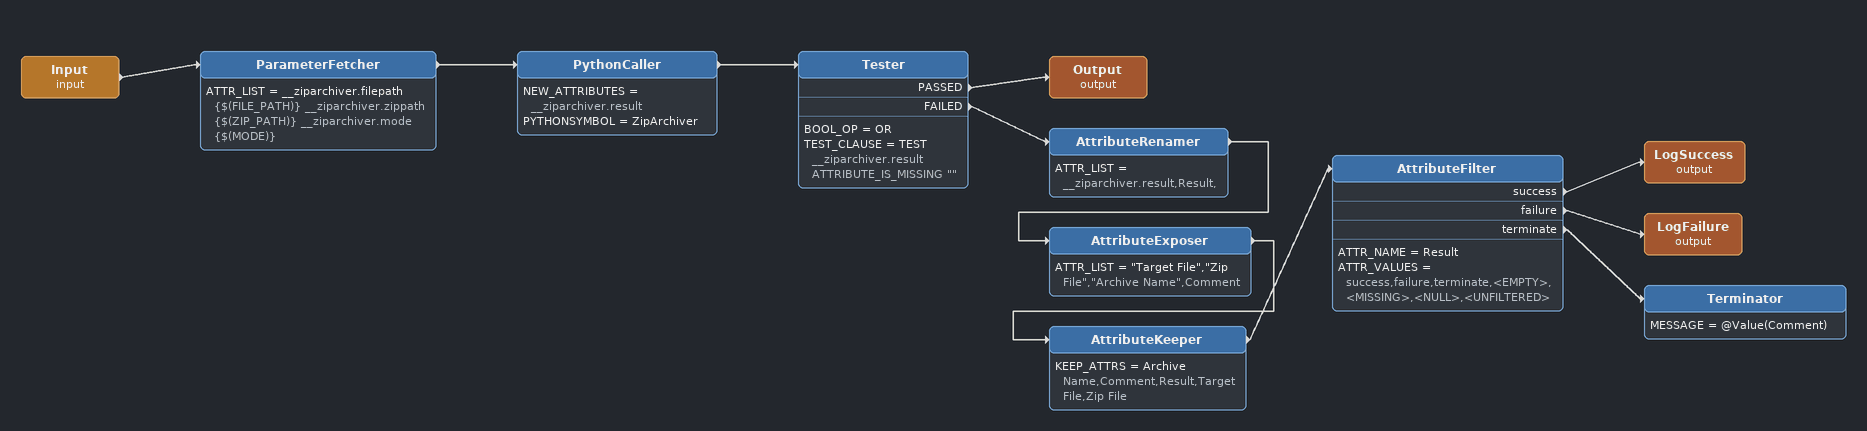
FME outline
Input (input)
    -> ParameterFetcher
ParameterFetcher
    ATTR_LIST = __ziparchiver.filepath {$(FILE_PATH)} __ziparchiver.zippath {$(ZIP_PATH)} __ziparchiver.mode {$(MODE)}
    -> PythonCaller
PythonCaller
    NEW_ATTRIBUTES = __ziparchiver.result
    PYTHONSYMBOL = ZipArchiver
    -> Tester
Tester
    BOOL_OP = OR
    TEST_CLAUSE = TEST __ziparchiver.result ATTRIBUTE_IS_MISSING ""
    PASSED -> Output (output)
    FAILED -> AttributeRenamer
Output (output)
AttributeRenamer
    ATTR_LIST = __ziparchiver.result,Result,
    -> AttributeExposer
AttributeExposer
    ATTR_LIST = "Target File","Zip File","Archive Name",Comment
    -> AttributeKeeper
AttributeKeeper
    KEEP_ATTRS = Archive Name,Comment,Result,Target File,Zip File
    -> AttributeFilter
AttributeFilter
    ATTR_NAME = Result
    ATTR_VALUES = success,failure,terminate,<EMPTY>,<MISSING>,<NULL>,<UNFILTERED>
    success -> LogSuccess (output)
    failure -> LogFailure (output)
    terminate -> Terminator
LogSuccess (output)
LogFailure (output)
Terminator
    MESSAGE = @Value(Comment)
